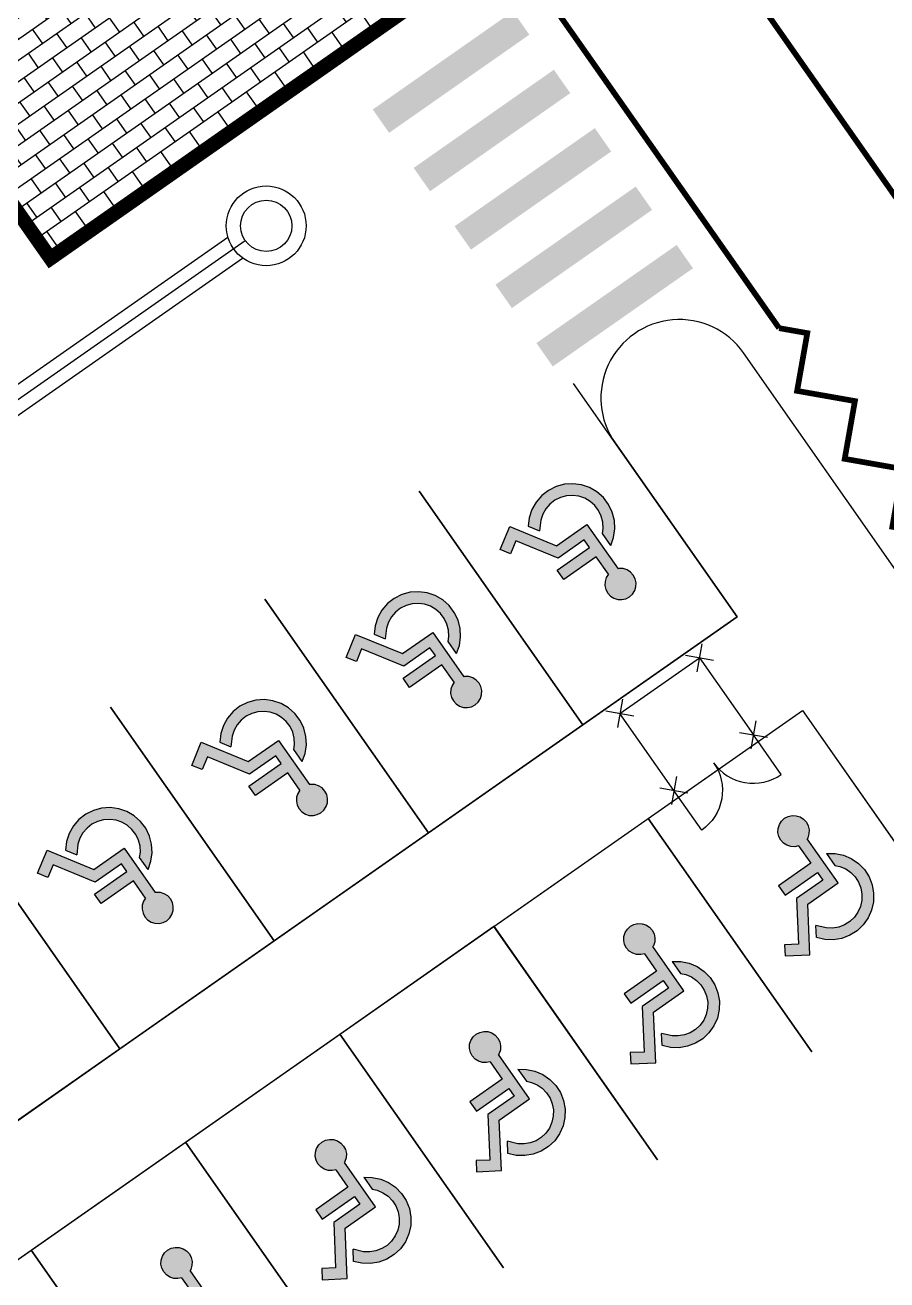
# Model space of a CAD drawing. Header units: millimetres. Extents: x 152904052 to 153933663, y 538271515 to 539240469.
# Drawn here: x 153250752 to 153265854, y 538763701 to 538785702 of the extents above; entities that cross this region are included whole.
import ezdxf

# ---------------------------------------------------------------- set-up
doc = ezdxf.new("R2010")
doc.units = ezdxf.units.MM
doc.layers.add('FENC', color=7, linetype='Continuous')
doc.layers.add('SCHM', color=9, linetype='Continuous')

# ---------------------------------------------------------------- blocks, each defined once
blk = doc.blocks.new('MF-2(H2000)')
for points in [[(48447494, 24728615), (48447141, 24728262)], [(48447141, 24728615), (48447494, 24728262)], [(48449194, 24728615), (48448841, 24728262)], [(48448841, 24728615), (48449194, 24728262)], [(48447494, 24726965), (48447141, 24726612)], [(48447141, 24726965), (48447494, 24726612)], [(48449194, 24726965), (48448841, 24726612)], [(48448841, 24726965), (48449194, 24726612)]]:
    blk.add_lwpolyline(points)
at = {"ltscale": 3}
blk.add_lwpolyline([(48447317, 24726788), (48447317, 24726788), (48447317, 24728438), (48449017, 24728438), (48449017, 24726788), (48449017, 24726788)], dxfattribs=at)
at = {"ltscale": 5}
for points in [[(48448167, 24726788, -0.414214), (48447317, 24725938), (48447317, 24726788)], [(48448167, 24726788, 0.414214), (48449017, 24725938), (48449017, 24726788)]]:
    blk.add_lwpolyline(points, format="xyb", dxfattribs=at)

msp = doc.modelspace()

# ---------------------------------------------------------------- hatches: boundary and pattern name
at = {"layer": 'SCHM'}
h = msp.add_hatch(dxfattribs=at)
h.set_pattern_fill('AR-B816', color=256, scale=1.5, angle=35, style=0)
h.set_pattern_definition([(35, (153047340.56, 538682551.4), (-174.8261, 249.67754), []), (125, (153047340.56, 538682551.4), (-424.50364, 74.85145), [304.8, -304.8])])
h.paths.add_polyline_path([(153248284.9, 538786255.7), (153247955.1, 538786726.8), (153247725.4, 538786565.9), (153251195.5, 538781610), (153261025.3, 538788492.9), (153257555.2, 538793448.8), (153257064.1, 538793104.9), (153257307.9, 538792756.8), (153255752.7, 538791667.9), (153253335, 538789974.9), (153253421, 538789852.1)])
h.paths.add_polyline_path([(153243036.7, 538793751), (153243159.6, 538793837), (153242944.5, 538794144.2), (153242591.9, 538793897.3), (153247725.4, 538786565.9), (153247955.1, 538786726.8)])
h.paths.add_polyline_path([(153238269.9, 538800820.3), (153237917.3, 538800573.3), (153242591.9, 538793897.3), (153242944.5, 538794144.2)])
h.paths.add_polyline_path([(153247259.5, 538808152.6), (153246236, 538807435.9), (153246508.4, 538807046.8), (153247040.9, 538807419.6), (153247256, 538807112.4), (153247747, 538807456.3)])
h.paths.add_polyline_path([(153244270, 538806059.3), (153238126.4, 538801757.5), (153238398.8, 538801368.4), (153244542.4, 538805670.2)])
h.paths.add_polyline_path([(153252421.7, 538800780.2), (153251930.6, 538800436.3), (153252145.7, 538800129.2), (153253089.2, 538798781.7), (153253777.5, 538797798.7), (153254408.4, 538796897.6), (153255039.4, 538795996.5), (153255670.3, 538795095.5), (153256358.6, 538794112.5), (153257064.1, 538793104.9), (153257555.2, 538793448.8)])
h.paths.add_polyline_path([(153247747, 538807456.3), (153247256, 538807112.4), (153251930.6, 538800436.3), (153252421.7, 538800780.2)])
for points in [[(153260881.3, 538776876.7), (153260868.3, 538776787.2), (153261015.1, 538776577.6), (153261065.4, 538776718.9), (153261086.9, 538776867.4), (153261078.8, 538777017.3), (153261041.3, 538777162.6), (153260976, 538777297.7), (153260885.4, 538777417.3), (153260773.1, 538777516.8), (153260643.4, 538777592.2), (153260501.4, 538777640.6), (153260352.6, 538777660.2), (153260202.9, 538777650.1), (153260058.1, 538777610.8), (153259923.9, 538777543.8), (153259805.4, 538777451.6), (153259707.4, 538777338), (153259633.7, 538777207.3), (153259587.1, 538777064.7), (153259569.4, 538776915.7), (153259766.1, 538776834.5), (153259788.1, 538777020.4), (153259822.1, 538777124.4), (153259875.8, 538777219.6), (153259947.2, 538777302.5), (153260033.6, 538777369.6), (153260131.4, 538777418.5), (153260236.9, 538777447.1), (153260346.1, 538777454.5), (153260454.5, 538777440.2), (153260558, 538777404.9), (153260652.6, 538777349.9), (153260734.4, 538777277.4), (153260800.5, 538777190.2), (153260848.1, 538777091.8), (153260875.3, 538776985.9)], [(153260927.6, 538775807.9), (153260960.7, 538775744.4), (153261009, 538775691.6), (153261069.4, 538775653.2), (153261137.6, 538775631.6), (153261209.1, 538775628.5), (153261279, 538775644), (153261342.5, 538775677.1), (153261395.3, 538775725.4), (153261433.7, 538775785.8), (153261455.2, 538775854), (153261458.3, 538775925.5), (153261442.9, 538775995.4), (153261409.8, 538776058.9), (153261361.5, 538776111.6), (153261301.1, 538776150.1), (153261232.8, 538776171.6), (153261161.3, 538776174.7), (153261141.8, 538776170.4), (153260598.2, 538776946.8), (153260066.2, 538776574.4), (153259246.4, 538776912.7), (153259079.5, 538776508.3), (153259259.5, 538776433.9), (153259352.1, 538776658.3), (153260090.6, 538776353.6), (153260550.3, 538776675.5), (153260644, 538776541.7), (153260077.7, 538776145.2), (153260193, 538775980.5), (153260759.3, 538776377), (153260972.2, 538776073), (153260936.8, 538776017.5), (153260915.3, 538775949.2), (153260912.1, 538775877.7)], [(153258178.1, 538774983.9), (153258165.1, 538774894.4), (153258311.9, 538774684.8), (153258362.2, 538774826.1), (153258383.7, 538774974.6), (153258375.6, 538775124.5), (153258338.1, 538775269.8), (153258272.8, 538775404.9), (153258182.2, 538775524.5), (153258069.9, 538775624), (153257940.2, 538775699.4), (153257798.2, 538775747.8), (153257649.4, 538775767.4), (153257499.7, 538775757.3), (153257354.9, 538775718), (153257220.7, 538775651), (153257102.2, 538775558.8), (153257004.2, 538775445.2), (153256930.5, 538775314.5), (153256883.9, 538775171.9), (153256866.2, 538775022.9), (153257062.9, 538774941.7), (153257084.9, 538775127.6), (153257118.9, 538775231.6), (153257172.6, 538775326.8), (153257244, 538775409.7), (153257330.4, 538775476.8), (153257428.2, 538775525.7), (153257533.7, 538775554.3), (153257642.9, 538775561.7), (153257751.3, 538775547.4), (153257854.8, 538775512.1), (153257949.4, 538775457.1), (153258031.2, 538775384.6), (153258097.3, 538775297.4), (153258144.9, 538775199), (153258172.1, 538775093.1)], [(153258224.4, 538773915.1), (153258257.5, 538773851.6), (153258305.8, 538773798.8), (153258366.2, 538773760.4), (153258434.4, 538773738.8), (153258505.9, 538773735.7), (153258575.8, 538773751.2), (153258639.3, 538773784.3), (153258692, 538773832.6), (153258730.5, 538773893), (153258752, 538773961.2), (153258755.1, 538774032.7), (153258739.7, 538774102.6), (153258706.6, 538774166.1), (153258658.3, 538774218.8), (153258597.9, 538774257.3), (153258529.6, 538774278.8), (153258458.1, 538774281.9), (153258438.6, 538774277.6), (153257895, 538775054), (153257363, 538774681.6), (153256543.2, 538775019.9), (153256376.3, 538774615.5), (153256556.3, 538774541.1), (153256648.9, 538774765.5), (153257387.4, 538774460.8), (153257847.1, 538774782.7), (153257940.8, 538774648.9), (153257374.5, 538774252.4), (153257489.8, 538774087.7), (153258056.1, 538774484.2), (153258269, 538774180.2), (153258233.6, 538774124.7), (153258212.1, 538774056.4), (153258208.9, 538773984.9)], [(153255474.9, 538773091), (153255462, 538773001.6), (153255608.7, 538772791.9), (153255659, 538772933.3), (153255680.5, 538773081.8), (153255672.4, 538773231.6), (153255634.9, 538773376.9), (153255569.6, 538773512), (153255479.1, 538773631.7), (153255366.7, 538773731.1), (153255237, 538773806.5), (153255095, 538773855), (153254946.2, 538773874.6), (153254796.5, 538773864.5), (153254651.7, 538773825.2), (153254517.5, 538773758.1), (153254399, 538773666), (153254301, 538773552.4), (153254227.3, 538773421.7), (153254180.7, 538773279.1), (153254163.1, 538773130.1), (153254359.7, 538773048.9), (153254381.7, 538773234.8), (153254415.7, 538773338.8), (153254469.4, 538773434), (153254540.9, 538773516.8), (153254627.2, 538773584), (153254725, 538773632.8), (153254830.6, 538773661.5), (153254939.7, 538773668.8), (153255048.1, 538773654.6), (153255151.6, 538773619.3), (153255246.2, 538773564.3), (153255328.1, 538773491.8), (153255394.1, 538773404.6), (153255441.7, 538773306.1), (153255469, 538773200.2)], [(153255521.2, 538772022.2), (153255554.3, 538771958.7), (153255602.6, 538771906), (153255663, 538771867.5), (153255731.3, 538771846), (153255802.8, 538771842.9), (153255872.6, 538771858.4), (153255936.1, 538771891.4), (153255988.9, 538771939.8), (153256027.3, 538772000.1), (153256048.8, 538772068.4), (153256052, 538772139.9), (153256036.5, 538772209.7), (153256003.4, 538772273.2), (153255955.1, 538772326), (153255894.7, 538772364.4), (153255826.5, 538772386), (153255755, 538772389.1), (153255735.4, 538772384.8), (153255191.8, 538773161.2), (153254659.9, 538772788.7), (153253840, 538773127.1), (153253673.1, 538772722.6), (153253853.2, 538772648.3), (153253945.8, 538772872.7), (153254684.2, 538772567.9), (153255143.9, 538772889.9), (153255237.6, 538772756.1), (153254671.3, 538772359.6), (153254786.7, 538772194.9), (153255352.9, 538772591.4), (153255565.8, 538772287.4), (153255530.4, 538772231.8), (153255508.9, 538772163.6), (153255505.8, 538772092.1)], [(153252771.7, 538771198.2), (153252758.7, 538771108.8), (153252905.5, 538770899.2), (153252955.8, 538771040.5), (153252977.3, 538771189), (153252969.2, 538771338.9), (153252931.7, 538771484.2), (153252866.4, 538771619.3), (153252775.8, 538771738.9), (153252663.5, 538771838.4), (153252533.8, 538771913.8), (153252391.8, 538771962.2), (153252243, 538771981.8), (153252093.3, 538771971.7), (153251948.5, 538771932.4), (153251814.3, 538771865.4), (153251695.8, 538771773.2), (153251597.8, 538771659.6), (153251524.1, 538771528.9), (153251477.5, 538771386.3), (153251459.8, 538771237.3), (153251656.5, 538771156.1), (153251678.5, 538771342), (153251712.4, 538771446), (153251766.2, 538771541.2), (153251837.6, 538771624), (153251924, 538771691.2), (153252021.8, 538771740.1), (153252127.3, 538771768.7), (153252236.5, 538771776.1), (153252344.9, 538771761.8), (153252448.4, 538771726.5), (153252543, 538771671.5), (153252624.8, 538771599), (153252690.9, 538771511.8), (153252738.5, 538771413.4), (153252765.7, 538771307.5)], [(153264042.2, 538771359.8), (153263993.9, 538771412.6), (153263960.8, 538771476), (153263945.3, 538771545.9), (153263948.4, 538771617.4), (153263970, 538771685.7), (153264008.4, 538771746), (153264061.2, 538771794.4), (153264124.7, 538771827.4), (153264194.5, 538771842.9), (153264266, 538771839.8), (153264334.3, 538771818.3), (153264394.6, 538771779.8), (153264443, 538771727), (153264476, 538771663.6), (153264491.5, 538771593.7), (153264488.4, 538771522.2), (153264466.9, 538771453.9), (153264456.1, 538771437.1), (153264999.8, 538770660.6), (153264467.9, 538770288.2), (153264505.4, 538769402), (153264068.3, 538769383.5), (153264060, 538769578.2), (153264302.5, 538769588.4), (153264268.7, 538770386.6), (153264728.5, 538770708.5), (153264634.8, 538770842.2), (153264068.5, 538770445.7), (153263953.2, 538770610.4), (153264519.5, 538771006.9), (153264306.6, 538771310.9), (153264242.3, 538771296.7), (153264170.8, 538771299.8), (153264102.6, 538771321.3)], [(153252818, 538770129.5), (153252851.1, 538770066), (153252899.4, 538770013.2), (153252959.8, 538769974.8), (153253028, 538769953.2), (153253099.5, 538769950.1), (153253169.4, 538769965.6), (153253232.9, 538769998.6), (153253285.6, 538770047), (153253324.1, 538770107.4), (153253345.6, 538770175.6), (153253348.7, 538770247.1), (153253333.2, 538770317), (153253300.2, 538770380.5), (153253251.9, 538770433.2), (153253191.5, 538770471.7), (153253123.2, 538770493.2), (153253051.7, 538770496.3), (153253032.2, 538770492), (153252488.6, 538771268.4), (153251956.6, 538770896), (153251136.8, 538771234.3), (153250969.8, 538770829.9), (153251149.9, 538770755.5), (153251242.5, 538770979.9), (153251981, 538770675.2), (153252440.7, 538770997.1), (153252534.4, 538770863.3), (153251968.1, 538770466.8), (153252083.4, 538770302.1), (153252649.7, 538770698.6), (153252862.6, 538770394.6), (153252827.2, 538770339.1), (153252805.7, 538770270.8), (153252802.5, 538770199.3)], [(153265030.7, 538770950.7), (153264942.2, 538770969.1), (153264795.4, 538771178.7), (153264945.5, 538771177.6), (153265092.4, 538771147), (153265230.4, 538771088.2), (153265354.1, 538771003.3), (153265458.7, 538770895.7), (153265540.1, 538770769.7), (153265595.2, 538770630.1), (153265621.7, 538770482.4), (153265618.7, 538770332.4), (153265586.2, 538770185.9), (153265525.5, 538770048.7), (153265439, 538769926.1), (153265330.1, 538769822.8), (153265203, 538769743.1), (153265062.7, 538769689.8), (153264914.7, 538769665.2), (153264764.8, 538769670.2), (153264618.7, 538769704.6), (153264609.7, 538769917.1), (153264791.9, 538769874.2), (153264901.2, 538769870.6), (153265009.1, 538769888.5), (153265111.4, 538769927.3), (153265204, 538769985.5), (153265283.4, 538770060.7), (153265346.4, 538770150.1), (153265390.6, 538770250.1), (153265414.3, 538770356.9), (153265416.5, 538770466.2), (153265397.2, 538770573.9), (153265357.1, 538770675.6), (153265297.7, 538770767.5), (153265221.5, 538770845.9), (153265131.3, 538770907.8)], [(153261339, 538769467), (153261290.7, 538769519.7), (153261257.6, 538769583.2), (153261242.1, 538769653.1), (153261245.2, 538769724.6), (153261266.8, 538769792.9), (153261305.2, 538769853.2), (153261358, 538769901.6), (153261421.5, 538769934.6), (153261491.3, 538769950.1), (153261562.8, 538769947), (153261631.1, 538769925.5), (153261691.4, 538769887), (153261739.8, 538769834.2), (153261772.8, 538769770.8), (153261788.3, 538769700.9), (153261785.2, 538769629.4), (153261763.7, 538769561.1), (153261752.9, 538769544.3), (153262296.6, 538768767.8), (153261764.7, 538768395.4), (153261802.2, 538767509.2), (153261365.1, 538767490.7), (153261356.8, 538767685.4), (153261599.3, 538767695.6), (153261565.5, 538768493.8), (153262025.3, 538768815.7), (153261931.6, 538768949.4), (153261365.3, 538768552.9), (153261250, 538768717.6), (153261816.3, 538769114.1), (153261603.4, 538769418.1), (153261539.1, 538769403.9), (153261467.6, 538769407), (153261399.4, 538769428.5)], [(153262327.5, 538769057.9), (153262239, 538769076.3), (153262092.2, 538769285.9), (153262242.3, 538769284.8), (153262389.2, 538769254.2), (153262527.2, 538769195.4), (153262650.9, 538769110.5), (153262755.5, 538769002.9), (153262836.9, 538768876.9), (153262892, 538768737.3), (153262918.5, 538768589.6), (153262915.5, 538768439.6), (153262883, 538768293.1), (153262822.3, 538768155.9), (153262735.8, 538768033.3), (153262626.9, 538767930), (153262499.8, 538767850.3), (153262359.5, 538767797), (153262211.5, 538767772.4), (153262061.6, 538767777.4), (153261915.5, 538767811.8), (153261906.5, 538768024.3), (153262088.7, 538767981.4), (153262198, 538767977.8), (153262305.9, 538767995.7), (153262408.1, 538768034.5), (153262500.8, 538768092.7), (153262580.2, 538768167.9), (153262643.2, 538768257.3), (153262687.4, 538768357.3), (153262711.1, 538768464.1), (153262713.3, 538768573.4), (153262694, 538768681.1), (153262653.9, 538768782.8), (153262594.5, 538768874.7), (153262518.3, 538768953.1), (153262428.1, 538769015)], [(153258635.8, 538767574.2), (153258587.4, 538767627), (153258554.4, 538767690.5), (153258538.9, 538767760.3), (153258542, 538767831.8), (153258563.5, 538767900.1), (153258602, 538767960.4), (153258654.8, 538768008.8), (153258718.2, 538768041.8), (153258788.1, 538768057.3), (153258859.6, 538768054.2), (153258927.9, 538768032.7), (153258988.2, 538767994.2), (153259036.6, 538767941.5), (153259069.6, 538767878), (153259085.1, 538767808.1), (153259082, 538767736.6), (153259060.5, 538767668.4), (153259049.7, 538767651.5), (153259593.4, 538766875.1), (153259061.5, 538766502.6), (153259099, 538765616.5), (153258661.8, 538765597.9), (153258653.6, 538765792.6), (153258896.1, 538765802.9), (153258862.3, 538766601), (153259322, 538766922.9), (153259228.4, 538767056.7), (153258662.1, 538766660.2), (153258546.8, 538766824.9), (153259113.1, 538767221.4), (153258900.2, 538767525.4), (153258835.9, 538767511.1), (153258764.4, 538767514.2), (153258696.1, 538767535.8)], [(153259624.3, 538767165.1), (153259535.8, 538767183.5), (153259389, 538767393.2), (153259539, 538767392.1), (153259685.9, 538767361.5), (153259823.9, 538767302.6), (153259947.7, 538767217.7), (153260052.3, 538767110.1), (153260133.7, 538766984.1), (153260188.8, 538766844.5), (153260215.3, 538766696.8), (153260212.2, 538766546.8), (153260179.7, 538766400.3), (153260119.1, 538766263.1), (153260032.6, 538766140.5), (153259923.7, 538766037.3), (153259796.6, 538765957.5), (153259656.3, 538765904.3), (153259508.3, 538765879.7), (153259358.3, 538765884.6), (153259212.3, 538765919), (153259203.3, 538766131.6), (153259385.5, 538766088.7), (153259494.8, 538766085), (153259602.7, 538766103), (153259704.9, 538766141.8), (153259797.6, 538766199.9), (153259876.9, 538766275.1), (153259940, 538766364.5), (153259984.2, 538766464.5), (153260007.9, 538766571.3), (153260010.1, 538766680.7), (153259990.8, 538766788.3), (153259950.6, 538766890.1), (153259891.3, 538766981.9), (153259815, 538767060.3), (153259724.9, 538767122.2)], [(153255932.6, 538765681.4), (153255884.2, 538765734.2), (153255851.2, 538765797.7), (153255835.7, 538765867.6), (153255838.8, 538765939.1), (153255860.3, 538766007.3), (153255898.8, 538766067.7), (153255951.5, 538766116), (153256015, 538766149.1), (153256084.9, 538766164.6), (153256156.4, 538766161.4), (153256224.6, 538766139.9), (153256285, 538766101.5), (153256333.3, 538766048.7), (153256366.4, 538765985.2), (153256381.9, 538765915.3), (153256378.8, 538765843.8), (153256357.2, 538765775.6), (153256346.5, 538765758.7), (153256890.1, 538764982.3), (153256358.2, 538764609.8), (153256395.8, 538763723.7), (153255958.6, 538763705.2), (153255950.4, 538763899.8), (153256192.9, 538763910.1), (153256159.1, 538764708.2), (153256618.8, 538765030.1), (153256525.2, 538765163.9), (153255958.9, 538764767.4), (153255843.6, 538764932.1), (153256409.8, 538765328.6), (153256197, 538765632.6), (153256132.7, 538765618.3), (153256061.2, 538765621.5), (153255992.9, 538765643)], [(153256921, 538765272.3), (153256832.6, 538765290.8), (153256685.8, 538765500.4), (153256835.8, 538765499.3), (153256982.7, 538765468.7), (153257120.7, 538765409.8), (153257244.5, 538765324.9), (153257349.1, 538765217.4), (153257430.5, 538765091.3), (153257485.5, 538764951.8), (153257512.1, 538764804.1), (153257509, 538764654.1), (153257476.5, 538764507.6), (153257415.8, 538764370.3), (153257329.4, 538764247.7), (153257220.5, 538764144.5), (153257093.4, 538764064.7), (153256953.1, 538764011.5), (153256805.1, 538763986.9), (153256655.1, 538763991.9), (153256509.1, 538764026.3), (153256500, 538764238.8), (153256682.3, 538764195.9), (153256791.6, 538764192.3), (153256899.4, 538764210.2), (153257001.7, 538764249), (153257094.3, 538764307.1), (153257173.7, 538764382.4), (153257236.7, 538764471.8), (153257281, 538764571.8), (153257304.6, 538764678.6), (153257306.9, 538764787.9), (153257287.5, 538764895.5), (153257247.4, 538764997.3), (153257188.1, 538765089.1), (153257111.8, 538765167.5), (153257021.6, 538765229.4)], [(153253229.3, 538763788.7), (153253181, 538763841.4), (153253147.9, 538763904.9), (153253132.4, 538763974.8), (153253135.6, 538764046.3), (153253157.1, 538764114.5), (153253195.5, 538764174.9), (153253248.3, 538764223.2), (153253311.8, 538764256.3), (153253381.7, 538764271.8), (153253453.1, 538764268.7), (153253521.4, 538764247.1), (153253581.8, 538764208.7), (153253630.1, 538764155.9), (153253663.2, 538764092.4), (153253678.6, 538764022.6), (153253675.5, 538763951.1), (153253654, 538763882.8), (153253643.3, 538763866), (153254186.9, 538763089.5), (153253655, 538762717.1), (153253692.5, 538761830.9), (153253255.4, 538761812.4), (153253247.1, 538762007), (153253489.7, 538762017.3), (153253455.8, 538762815.4), (153253915.6, 538763137.4), (153253821.9, 538763271.1), (153253255.7, 538762874.6), (153253140.4, 538763039.3), (153253706.6, 538763435.8), (153253493.7, 538763739.8), (153253429.4, 538763725.6), (153253357.9, 538763728.7), (153253289.7, 538763750.2)]]:
    msp.add_hatch(color=256, dxfattribs=at).paths.add_polyline_path(points)

# ---------------------------------------------------------------- linework, layer by layer
for p, q in [((153260058.1, 538777610.8), (153259923.9, 538777543.8)), ((153260202.9, 538777650.1), (153260058.1, 538777610.8)), ((153260352.6, 538777660.2), (153260202.9, 538777650.1)), ((153260501.4, 538777640.6), (153260352.6, 538777660.2)), ((153260643.4, 538777592.2), (153260501.4, 538777640.6)), ((153259805.4, 538777451.6), (153259707.4, 538777338)), ((153259923.9, 538777543.8), (153259805.4, 538777451.6)), ((153260131.4, 538777418.5), (153260033.6, 538777369.6)), ((153260236.9, 538777447.1), (153260131.4, 538777418.5)), ((153260346.1, 538777454.5), (153260236.9, 538777447.1)), ((153260454.5, 538777440.2), (153260346.1, 538777454.5)), ((153260558, 538777404.9), (153260454.5, 538777440.2)), ((153260652.6, 538777349.9), (153260558, 538777404.9)), ((153260773.1, 538777516.8), (153260643.4, 538777592.2)), ((153260885.4, 538777417.3), (153260773.1, 538777516.8)), ((153260976, 538777297.7), (153260885.4, 538777417.3)), ((153259633.7, 538777207.3), (153259587.1, 538777064.7)), ((153259707.4, 538777338), (153259633.7, 538777207.3)), ((153259875.8, 538777219.6), (153259822.1, 538777124.4)), ((153259947.2, 538777302.5), (153259875.8, 538777219.6)), ((153260033.6, 538777369.6), (153259947.2, 538777302.5)), ((153260734.4, 538777277.4), (153260652.6, 538777349.9)), ((153260800.5, 538777190.2), (153260734.4, 538777277.4)), ((153260848.1, 538777091.8), (153260800.5, 538777190.2)), ((153261041.3, 538777162.6), (153260976, 538777297.7)), ((153261078.8, 538777017.3), (153261041.3, 538777162.6)), ((153259587.1, 538777064.7), (153259569.4, 538776915.7)), ((153259788.1, 538777020.4), (153259766.1, 538776834.5)), ((153259822.1, 538777124.4), (153259788.1, 538777020.4)), ((153260066.2, 538776574.4), (153260598.2, 538776946.8)), ((153260598.2, 538776946.8), (153261141.8, 538776170.4)), ((153260875.3, 538776985.9), (153260848.1, 538777091.8)), ((153260881.3, 538776876.7), (153260875.3, 538776985.9)), ((153261086.9, 538776867.4), (153261078.8, 538777017.3)), ((153259079.5, 538776508.3), (153259246.4, 538776912.7)), ((153259246.4, 538776912.7), (153260066.2, 538776574.4)), ((153259569.4, 538776915.7), (153259766.1, 538776834.5)), ((153260868.3, 538776787.2), (153260881.3, 538776876.7)), ((153261015.1, 538776577.6), (153260868.3, 538776787.2)), ((153261065.4, 538776718.9), (153261086.9, 538776867.4)), ((153259259.5, 538776433.9), (153259079.5, 538776508.3)), ((153259352.1, 538776658.3), (153259259.5, 538776433.9)), ((153260090.6, 538776353.6), (153259352.1, 538776658.3)), ((153260077.7, 538776145.2), (153260644, 538776541.7)), ((153260550.3, 538776675.5), (153260090.6, 538776353.6)), ((153260644, 538776541.7), (153260550.3, 538776675.5)), ((153261015.1, 538776577.6), (153261065.4, 538776718.9)), ((153260759.3, 538776377), (153260193, 538775980.5)), ((153260972.2, 538776073), (153260759.3, 538776377)), ((153260193, 538775980.5), (153260077.7, 538776145.2)), ((153260972.2, 538776073), (153260936.8, 538776017.5)), ((153261161.3, 538776174.7), (153261141.8, 538776170.4)), ((153261232.8, 538776171.6), (153261161.3, 538776174.7)), ((153261301.1, 538776150.1), (153261232.8, 538776171.6)), ((153261361.5, 538776111.6), (153261301.1, 538776150.1)), ((153261409.8, 538776058.9), (153261361.5, 538776111.6)), ((153260915.3, 538775949.2), (153260912.1, 538775877.7)), ((153260912.1, 538775877.7), (153260927.6, 538775807.9)), ((153260936.8, 538776017.5), (153260915.3, 538775949.2)), ((153261442.9, 538775995.4), (153261409.8, 538776058.9)), ((153261433.7, 538775785.8), (153261455.2, 538775854)), ((153261458.3, 538775925.5), (153261442.9, 538775995.4)), ((153261455.2, 538775854), (153261458.3, 538775925.5)), ((153257220.7, 538775651), (153257102.2, 538775558.8)), ((153257354.9, 538775718), (153257220.7, 538775651)), ((153257499.7, 538775757.3), (153257354.9, 538775718)), ((153257649.4, 538775767.4), (153257499.7, 538775757.3)), ((153257798.2, 538775747.8), (153257649.4, 538775767.4)), ((153257940.2, 538775699.4), (153257798.2, 538775747.8)), ((153258069.9, 538775624), (153257940.2, 538775699.4)), ((153258182.2, 538775524.5), (153258069.9, 538775624)), ((153260927.6, 538775807.9), (153260960.7, 538775744.4)), ((153260960.7, 538775744.4), (153261009, 538775691.6)), ((153261009, 538775691.6), (153261069.4, 538775653.2)), ((153261069.4, 538775653.2), (153261137.6, 538775631.6)), ((153261137.6, 538775631.6), (153261209.1, 538775628.5)), ((153261209.1, 538775628.5), (153261279, 538775644)), ((153261279, 538775644), (153261342.5, 538775677.1)), ((153261342.5, 538775677.1), (153261395.3, 538775725.4)), ((153261395.3, 538775725.4), (153261433.7, 538775785.8)), ((153257004.2, 538775445.2), (153256930.5, 538775314.5)), ((153257102.2, 538775558.8), (153257004.2, 538775445.2)), ((153257244, 538775409.7), (153257172.6, 538775326.8)), ((153257330.4, 538775476.8), (153257244, 538775409.7)), ((153257428.2, 538775525.7), (153257330.4, 538775476.8)), ((153257533.7, 538775554.3), (153257428.2, 538775525.7)), ((153257642.9, 538775561.7), (153257533.7, 538775554.3)), ((153257751.3, 538775547.4), (153257642.9, 538775561.7)), ((153257854.8, 538775512.1), (153257751.3, 538775547.4)), ((153257949.4, 538775457.1), (153257854.8, 538775512.1)), ((153258031.2, 538775384.6), (153257949.4, 538775457.1)), ((153258272.8, 538775404.9), (153258182.2, 538775524.5)), ((153258338.1, 538775269.8), (153258272.8, 538775404.9)), ((153256930.5, 538775314.5), (153256883.9, 538775171.9)), ((153257118.9, 538775231.6), (153257084.9, 538775127.6)), ((153257172.6, 538775326.8), (153257118.9, 538775231.6)), ((153258097.3, 538775297.4), (153258031.2, 538775384.6)), ((153258144.9, 538775199), (153258097.3, 538775297.4)), ((153258172.1, 538775093.1), (153258144.9, 538775199)), ((153258375.6, 538775124.5), (153258338.1, 538775269.8)), ((153256376.3, 538774615.5), (153256543.2, 538775019.9)), ((153256543.2, 538775019.9), (153257363, 538774681.6)), ((153256883.9, 538775171.9), (153256866.2, 538775022.9)), ((153256866.2, 538775022.9), (153257062.9, 538774941.7)), ((153257084.9, 538775127.6), (153257062.9, 538774941.7)), ((153257363, 538774681.6), (153257895, 538775054)), ((153257895, 538775054), (153258438.6, 538774277.6)), ((153258165.1, 538774894.4), (153258178.1, 538774983.9)), ((153258178.1, 538774983.9), (153258172.1, 538775093.1)), ((153258362.2, 538774826.1), (153258383.7, 538774974.6)), ((153258383.7, 538774974.6), (153258375.6, 538775124.5)), ((153256648.9, 538774765.5), (153256556.3, 538774541.1)), ((153257387.4, 538774460.8), (153256648.9, 538774765.5)), ((153257847.1, 538774782.7), (153257387.4, 538774460.8)), ((153257940.8, 538774648.9), (153257847.1, 538774782.7)), ((153258311.9, 538774684.8), (153258165.1, 538774894.4)), ((153258311.9, 538774684.8), (153258362.2, 538774826.1)), ((153256556.3, 538774541.1), (153256376.3, 538774615.5)), ((153257374.5, 538774252.4), (153257940.8, 538774648.9)), ((153258056.1, 538774484.2), (153257489.8, 538774087.7)), ((153258269, 538774180.2), (153258056.1, 538774484.2)), ((153257489.8, 538774087.7), (153257374.5, 538774252.4)), ((153258233.6, 538774124.7), (153258212.1, 538774056.4)), ((153258269, 538774180.2), (153258233.6, 538774124.7)), ((153258458.1, 538774281.9), (153258438.6, 538774277.6)), ((153258529.6, 538774278.8), (153258458.1, 538774281.9)), ((153258597.9, 538774257.3), (153258529.6, 538774278.8)), ((153258658.3, 538774218.8), (153258597.9, 538774257.3)), ((153258706.6, 538774166.1), (153258658.3, 538774218.8)), ((153258739.7, 538774102.6), (153258706.6, 538774166.1)), ((153258755.1, 538774032.7), (153258739.7, 538774102.6)), ((153254796.5, 538773864.5), (153254651.7, 538773825.2)), ((153254946.2, 538773874.6), (153254796.5, 538773864.5)), ((153255095, 538773855), (153254946.2, 538773874.6)), ((153258212.1, 538774056.4), (153258208.9, 538773984.9)), ((153258208.9, 538773984.9), (153258224.4, 538773915.1)), ((153258224.4, 538773915.1), (153258257.5, 538773851.6)), ((153258692, 538773832.6), (153258730.5, 538773893)), ((153258730.5, 538773893), (153258752, 538773961.2)), ((153258752, 538773961.2), (153258755.1, 538774032.7)), ((153254399, 538773666), (153254301, 538773552.4)), ((153254517.5, 538773758.1), (153254399, 538773666)), ((153254651.7, 538773825.2), (153254517.5, 538773758.1)), ((153254830.6, 538773661.5), (153254725, 538773632.8)), ((153254939.7, 538773668.8), (153254830.6, 538773661.5)), ((153255048.1, 538773654.6), (153254939.7, 538773668.8)), ((153255151.6, 538773619.3), (153255048.1, 538773654.6)), ((153255237, 538773806.5), (153255095, 538773855)), ((153255366.7, 538773731.1), (153255237, 538773806.5)), ((153255479.1, 538773631.7), (153255366.7, 538773731.1)), ((153258257.5, 538773851.6), (153258305.8, 538773798.8)), ((153258305.8, 538773798.8), (153258366.2, 538773760.4)), ((153258366.2, 538773760.4), (153258434.4, 538773738.8)), ((153258434.4, 538773738.8), (153258505.9, 538773735.7)), ((153258505.9, 538773735.7), (153258575.8, 538773751.2)), ((153258575.8, 538773751.2), (153258639.3, 538773784.3)), ((153258639.3, 538773784.3), (153258692, 538773832.6)), ((153254227.3, 538773421.7), (153254180.7, 538773279.1)), ((153254301, 538773552.4), (153254227.3, 538773421.7)), ((153254469.4, 538773434), (153254415.7, 538773338.8)), ((153254540.9, 538773516.8), (153254469.4, 538773434)), ((153254627.2, 538773584), (153254540.9, 538773516.8)), ((153254725, 538773632.8), (153254627.2, 538773584)), ((153255246.2, 538773564.3), (153255151.6, 538773619.3)), ((153255328.1, 538773491.8), (153255246.2, 538773564.3)), ((153255394.1, 538773404.6), (153255328.1, 538773491.8)), ((153255569.6, 538773512), (153255479.1, 538773631.7)), ((153255634.9, 538773376.9), (153255569.6, 538773512)), ((153254180.7, 538773279.1), (153254163.1, 538773130.1)), ((153254381.7, 538773234.8), (153254359.7, 538773048.9)), ((153254415.7, 538773338.8), (153254381.7, 538773234.8)), ((153255441.7, 538773306.1), (153255394.1, 538773404.6)), ((153255469, 538773200.2), (153255441.7, 538773306.1)), ((153255672.4, 538773231.6), (153255634.9, 538773376.9)), ((153255680.5, 538773081.8), (153255672.4, 538773231.6)), ((153253673.1, 538772722.6), (153253840, 538773127.1)), ((153253840, 538773127.1), (153254659.9, 538772788.7)), ((153254163.1, 538773130.1), (153254359.7, 538773048.9)), ((153254659.9, 538772788.7), (153255191.8, 538773161.2)), ((153255191.8, 538773161.2), (153255735.4, 538772384.8)), ((153255462, 538773001.6), (153255474.9, 538773091)), ((153255608.7, 538772791.9), (153255462, 538773001.6)), ((153255474.9, 538773091), (153255469, 538773200.2)), ((153255659, 538772933.3), (153255680.5, 538773081.8)), ((153253945.8, 538772872.7), (153253853.2, 538772648.3)), ((153254684.2, 538772567.9), (153253945.8, 538772872.7)), ((153255143.9, 538772889.9), (153254684.2, 538772567.9)), ((153255237.6, 538772756.1), (153255143.9, 538772889.9)), ((153255608.7, 538772791.9), (153255659, 538772933.3)), ((153253853.2, 538772648.3), (153253673.1, 538772722.6)), ((153254671.3, 538772359.6), (153255237.6, 538772756.1)), ((153255352.9, 538772591.4), (153254786.7, 538772194.9)), ((153255565.8, 538772287.4), (153255352.9, 538772591.4)), ((153254786.7, 538772194.9), (153254671.3, 538772359.6)), ((153255755, 538772389.1), (153255735.4, 538772384.8)), ((153255826.5, 538772386), (153255755, 538772389.1)), ((153255894.7, 538772364.4), (153255826.5, 538772386)), ((153255955.1, 538772326), (153255894.7, 538772364.4)), ((153256003.4, 538772273.2), (153255955.1, 538772326)), ((153255508.9, 538772163.6), (153255505.8, 538772092.1)), ((153255530.4, 538772231.8), (153255508.9, 538772163.6)), ((153255565.8, 538772287.4), (153255530.4, 538772231.8)), ((153256036.5, 538772209.7), (153256003.4, 538772273.2)), ((153256052, 538772139.9), (153256036.5, 538772209.7)), ((153256048.8, 538772068.4), (153256052, 538772139.9)), ((153251948.5, 538771932.4), (153251814.3, 538771865.4)), ((153252093.3, 538771971.7), (153251948.5, 538771932.4)), ((153252243, 538771981.8), (153252093.3, 538771971.7)), ((153252391.8, 538771962.2), (153252243, 538771981.8)), ((153252533.8, 538771913.8), (153252391.8, 538771962.2)), ((153252663.5, 538771838.4), (153252533.8, 538771913.8)), ((153255505.8, 538772092.1), (153255521.2, 538772022.2)), ((153255521.2, 538772022.2), (153255554.3, 538771958.7)), ((153255554.3, 538771958.7), (153255602.6, 538771906)), ((153255602.6, 538771906), (153255663, 538771867.5)), ((153255872.6, 538771858.4), (153255936.1, 538771891.4)), ((153255936.1, 538771891.4), (153255988.9, 538771939.8)), ((153255988.9, 538771939.8), (153256027.3, 538772000.1)), ((153256027.3, 538772000.1), (153256048.8, 538772068.4)), ((153251695.8, 538771773.2), (153251597.8, 538771659.6)), ((153251814.3, 538771865.4), (153251695.8, 538771773.2)), ((153251924, 538771691.2), (153251837.6, 538771624)), ((153252021.8, 538771740.1), (153251924, 538771691.2)), ((153252127.3, 538771768.7), (153252021.8, 538771740.1)), ((153252236.5, 538771776.1), (153252127.3, 538771768.7)), ((153252344.9, 538771761.8), (153252236.5, 538771776.1)), ((153252448.4, 538771726.5), (153252344.9, 538771761.8)), ((153252543, 538771671.5), (153252448.4, 538771726.5)), ((153252624.8, 538771599), (153252543, 538771671.5)), ((153252775.8, 538771738.9), (153252663.5, 538771838.4)), ((153252866.4, 538771619.3), (153252775.8, 538771738.9)), ((153255663, 538771867.5), (153255731.3, 538771846)), ((153255731.3, 538771846), (153255802.8, 538771842.9)), ((153255802.8, 538771842.9), (153255872.6, 538771858.4)), ((153263948.4, 538771617.4), (153263970, 538771685.7)), ((153263970, 538771685.7), (153264008.4, 538771746)), ((153264008.4, 538771746), (153264061.2, 538771794.4)), ((153264061.2, 538771794.4), (153264124.7, 538771827.4)), ((153264124.7, 538771827.4), (153264194.5, 538771842.9)), ((153264194.5, 538771842.9), (153264266, 538771839.8)), ((153264266, 538771839.8), (153264334.3, 538771818.3)), ((153264334.3, 538771818.3), (153264394.6, 538771779.8)), ((153264394.6, 538771779.8), (153264443, 538771727)), ((153264443, 538771727), (153264476, 538771663.6)), ((153264476, 538771663.6), (153264491.5, 538771593.7)), ((153251524.1, 538771528.9), (153251477.5, 538771386.3)), ((153251597.8, 538771659.6), (153251524.1, 538771528.9)), ((153251712.4, 538771446), (153251678.5, 538771342)), ((153251766.2, 538771541.2), (153251712.4, 538771446)), ((153251837.6, 538771624), (153251766.2, 538771541.2)), ((153252690.9, 538771511.8), (153252624.8, 538771599)), ((153252738.5, 538771413.4), (153252690.9, 538771511.8)), ((153252931.7, 538771484.2), (153252866.4, 538771619.3)), ((153252969.2, 538771338.9), (153252931.7, 538771484.2)), ((153263945.3, 538771545.9), (153263948.4, 538771617.4)), ((153263960.8, 538771476), (153263945.3, 538771545.9)), ((153263993.9, 538771412.6), (153263960.8, 538771476)), ((153264466.9, 538771453.9), (153264456.1, 538771437.1)), ((153264488.4, 538771522.2), (153264466.9, 538771453.9)), ((153264491.5, 538771593.7), (153264488.4, 538771522.2)), ((153250969.8, 538770829.9), (153251136.8, 538771234.3)), ((153251136.8, 538771234.3), (153251956.6, 538770896)), ((153251477.5, 538771386.3), (153251459.8, 538771237.3)), ((153251459.8, 538771237.3), (153251656.5, 538771156.1)), ((153251678.5, 538771342), (153251656.5, 538771156.1)), ((153251956.6, 538770896), (153252488.6, 538771268.4)), ((153252488.6, 538771268.4), (153253032.2, 538770492)), ((153252765.7, 538771307.5), (153252738.5, 538771413.4)), ((153252771.7, 538771198.2), (153252765.7, 538771307.5)), ((153252977.3, 538771189), (153252969.2, 538771338.9)), ((153264042.2, 538771359.8), (153263993.9, 538771412.6)), ((153264102.6, 538771321.3), (153264042.2, 538771359.8)), ((153264170.8, 538771299.8), (153264102.6, 538771321.3)), ((153264242.3, 538771296.7), (153264170.8, 538771299.8)), ((153264306.6, 538771310.9), (153264242.3, 538771296.7)), ((153264306.6, 538771310.9), (153264519.5, 538771006.9)), ((153264999.8, 538770660.6), (153264456.1, 538771437.1)), ((153252758.7, 538771108.8), (153252771.7, 538771198.2)), ((153252905.5, 538770899.2), (153252758.7, 538771108.8)), ((153252905.5, 538770899.2), (153252955.8, 538771040.5)), ((153252955.8, 538771040.5), (153252977.3, 538771189)), ((153264519.5, 538771006.9), (153263953.2, 538770610.4)), ((153264795.4, 538771178.7), (153264942.2, 538770969.1)), ((153264795.4, 538771178.7), (153264945.5, 538771177.6)), ((153264945.5, 538771177.6), (153265092.4, 538771147)), ((153265092.4, 538771147), (153265230.4, 538771088.2)), ((153265230.4, 538771088.2), (153265354.1, 538771003.3)), ((153265354.1, 538771003.3), (153265458.7, 538770895.7)), ((153251149.9, 538770755.5), (153250969.8, 538770829.9)), ((153251242.5, 538770979.9), (153251149.9, 538770755.5)), ((153251981, 538770675.2), (153251242.5, 538770979.9)), ((153251968.1, 538770466.8), (153252534.4, 538770863.3)), ((153252440.7, 538770997.1), (153251981, 538770675.2)), ((153252534.4, 538770863.3), (153252440.7, 538770997.1)), ((153264068.5, 538770445.7), (153264634.8, 538770842.2)), ((153264634.8, 538770842.2), (153264728.5, 538770708.5)), ((153264942.2, 538770969.1), (153265030.7, 538770950.7)), ((153265030.7, 538770950.7), (153265131.3, 538770907.8)), ((153265131.3, 538770907.8), (153265221.5, 538770845.9)), ((153265221.5, 538770845.9), (153265297.7, 538770767.5)), ((153265458.7, 538770895.7), (153265540.1, 538770769.7)), ((153252649.7, 538770698.6), (153252083.4, 538770302.1)), ((153252862.6, 538770394.6), (153252649.7, 538770698.6)), ((153263953.2, 538770610.4), (153264068.5, 538770445.7)), ((153264728.5, 538770708.5), (153264268.7, 538770386.6)), ((153264467.9, 538770288.2), (153264999.8, 538770660.6)), ((153265297.7, 538770767.5), (153265357.1, 538770675.6)), ((153265357.1, 538770675.6), (153265397.2, 538770573.9)), ((153265397.2, 538770573.9), (153265416.5, 538770466.2)), ((153265540.1, 538770769.7), (153265595.2, 538770630.1)), ((153265595.2, 538770630.1), (153265621.7, 538770482.4)), ((153252083.4, 538770302.1), (153251968.1, 538770466.8)), ((153252862.6, 538770394.6), (153252827.2, 538770339.1)), ((153253051.7, 538770496.3), (153253032.2, 538770492)), ((153253123.2, 538770493.2), (153253051.7, 538770496.3)), ((153253191.5, 538770471.7), (153253123.2, 538770493.2)), ((153253251.9, 538770433.2), (153253191.5, 538770471.7)), ((153253300.2, 538770380.5), (153253251.9, 538770433.2)), ((153253333.2, 538770317), (153253300.2, 538770380.5)), ((153264268.7, 538770386.6), (153264302.5, 538769588.4)), ((153265414.3, 538770356.9), (153265390.6, 538770250.1)), ((153265416.5, 538770466.2), (153265414.3, 538770356.9)), ((153265621.7, 538770482.4), (153265618.7, 538770332.4)), ((153252805.7, 538770270.8), (153252802.5, 538770199.3)), ((153252802.5, 538770199.3), (153252818, 538770129.5)), ((153252827.2, 538770339.1), (153252805.7, 538770270.8)), ((153252818, 538770129.5), (153252851.1, 538770066)), ((153253324.1, 538770107.4), (153253345.6, 538770175.6)), ((153253348.7, 538770247.1), (153253333.2, 538770317)), ((153253345.6, 538770175.6), (153253348.7, 538770247.1)), ((153264505.4, 538769402), (153264467.9, 538770288.2)), ((153265346.4, 538770150.1), (153265283.4, 538770060.7)), ((153265390.6, 538770250.1), (153265346.4, 538770150.1)), ((153265586.2, 538770185.9), (153265525.5, 538770048.7)), ((153265618.7, 538770332.4), (153265586.2, 538770185.9)), ((153252851.1, 538770066), (153252899.4, 538770013.2)), ((153252899.4, 538770013.2), (153252959.8, 538769974.8)), ((153252959.8, 538769974.8), (153253028, 538769953.2)), ((153253028, 538769953.2), (153253099.5, 538769950.1)), ((153253099.5, 538769950.1), (153253169.4, 538769965.6)), ((153253169.4, 538769965.6), (153253232.9, 538769998.6)), ((153253232.9, 538769998.6), (153253285.6, 538770047)), ((153253285.6, 538770047), (153253324.1, 538770107.4)), ((153261305.2, 538769853.2), (153261358, 538769901.6)), ((153261358, 538769901.6), (153261421.5, 538769934.6)), ((153261421.5, 538769934.6), (153261491.3, 538769950.1)), ((153261491.3, 538769950.1), (153261562.8, 538769947)), ((153261562.8, 538769947), (153261631.1, 538769925.5)), ((153261631.1, 538769925.5), (153261691.4, 538769887)), ((153264618.7, 538769704.6), (153264609.7, 538769917.1)), ((153264791.9, 538769874.2), (153264609.7, 538769917.1)), ((153265111.4, 538769927.3), (153265009.1, 538769888.5)), ((153265204, 538769985.5), (153265111.4, 538769927.3)), ((153265283.4, 538770060.7), (153265204, 538769985.5)), ((153265439, 538769926.1), (153265330.1, 538769822.8)), ((153265525.5, 538770048.7), (153265439, 538769926.1)), ((153261242.1, 538769653.1), (153261245.2, 538769724.6)), ((153261245.2, 538769724.6), (153261266.8, 538769792.9)), ((153261266.8, 538769792.9), (153261305.2, 538769853.2)), ((153261691.4, 538769887), (153261739.8, 538769834.2)), ((153261739.8, 538769834.2), (153261772.8, 538769770.8)), ((153261772.8, 538769770.8), (153261788.3, 538769700.9)), ((153261788.3, 538769700.9), (153261785.2, 538769629.4)), ((153264764.8, 538769670.2), (153264618.7, 538769704.6)), ((153264901.2, 538769870.6), (153264791.9, 538769874.2)), ((153265009.1, 538769888.5), (153264901.2, 538769870.6)), ((153265062.7, 538769689.8), (153264914.7, 538769665.2)), ((153265203, 538769743.1), (153265062.7, 538769689.8)), ((153265330.1, 538769822.8), (153265203, 538769743.1)), ((153261257.6, 538769583.2), (153261242.1, 538769653.1)), ((153261290.7, 538769519.7), (153261257.6, 538769583.2)), ((153261339, 538769467), (153261290.7, 538769519.7)), ((153261399.4, 538769428.5), (153261339, 538769467)), ((153261763.7, 538769561.1), (153261752.9, 538769544.3)), ((153262296.6, 538768767.8), (153261752.9, 538769544.3)), ((153261785.2, 538769629.4), (153261763.7, 538769561.1)), ((153264302.5, 538769588.4), (153264060, 538769578.2)), ((153264060, 538769578.2), (153264068.3, 538769383.5)), ((153264914.7, 538769665.2), (153264764.8, 538769670.2)), ((153261467.6, 538769407), (153261399.4, 538769428.5)), ((153261539.1, 538769403.9), (153261467.6, 538769407)), ((153261603.4, 538769418.1), (153261539.1, 538769403.9)), ((153261603.4, 538769418.1), (153261816.3, 538769114.1)), ((153262092.2, 538769285.9), (153262239, 538769076.3)), ((153262092.2, 538769285.9), (153262242.3, 538769284.8)), ((153262242.3, 538769284.8), (153262389.2, 538769254.2)), ((153262389.2, 538769254.2), (153262527.2, 538769195.4)), ((153264068.3, 538769383.5), (153264505.4, 538769402)), ((153261816.3, 538769114.1), (153261250, 538768717.6)), ((153262239, 538769076.3), (153262327.5, 538769057.9)), ((153262327.5, 538769057.9), (153262428.1, 538769015)), ((153262527.2, 538769195.4), (153262650.9, 538769110.5)), ((153262650.9, 538769110.5), (153262755.5, 538769002.9)), ((153261365.3, 538768552.9), (153261931.6, 538768949.4)), ((153262025.3, 538768815.7), (153261565.5, 538768493.8)), ((153261931.6, 538768949.4), (153262025.3, 538768815.7)), ((153262428.1, 538769015), (153262518.3, 538768953.1)), ((153262518.3, 538768953.1), (153262594.5, 538768874.7)), ((153262594.5, 538768874.7), (153262653.9, 538768782.8)), ((153262755.5, 538769002.9), (153262836.9, 538768876.9)), ((153262836.9, 538768876.9), (153262892, 538768737.3)), ((153261250, 538768717.6), (153261365.3, 538768552.9)), ((153261764.7, 538768395.4), (153262296.6, 538768767.8)), ((153262653.9, 538768782.8), (153262694, 538768681.1)), ((153262694, 538768681.1), (153262713.3, 538768573.4)), ((153262892, 538768737.3), (153262918.5, 538768589.6)), ((153262918.5, 538768589.6), (153262915.5, 538768439.6)), ((153261565.5, 538768493.8), (153261599.3, 538767695.6)), ((153261802.2, 538767509.2), (153261764.7, 538768395.4)), ((153262711.1, 538768464.1), (153262687.4, 538768357.3)), ((153262713.3, 538768573.4), (153262711.1, 538768464.1)), ((153262915.5, 538768439.6), (153262883, 538768293.1)), ((153262580.2, 538768167.9), (153262500.8, 538768092.7)), ((153262643.2, 538768257.3), (153262580.2, 538768167.9)), ((153262687.4, 538768357.3), (153262643.2, 538768257.3)), ((153262822.3, 538768155.9), (153262735.8, 538768033.3)), ((153262883, 538768293.1), (153262822.3, 538768155.9)), ((153258563.5, 538767900.1), (153258602, 538767960.4)), ((153258602, 538767960.4), (153258654.8, 538768008.8)), ((153258654.8, 538768008.8), (153258718.2, 538768041.8)), ((153258718.2, 538768041.8), (153258788.1, 538768057.3)), ((153258788.1, 538768057.3), (153258859.6, 538768054.2)), ((153258859.6, 538768054.2), (153258927.9, 538768032.7)), ((153258927.9, 538768032.7), (153258988.2, 538767994.2)), ((153258988.2, 538767994.2), (153259036.6, 538767941.5)), ((153259036.6, 538767941.5), (153259069.6, 538767878)), ((153261915.5, 538767811.8), (153261906.5, 538768024.3)), ((153262088.7, 538767981.4), (153261906.5, 538768024.3)), ((153262198, 538767977.8), (153262088.7, 538767981.4)), ((153262305.9, 538767995.7), (153262198, 538767977.8)), ((153262408.1, 538768034.5), (153262305.9, 538767995.7)), ((153262500.8, 538768092.7), (153262408.1, 538768034.5)), ((153262626.9, 538767930), (153262499.8, 538767850.3)), ((153262735.8, 538768033.3), (153262626.9, 538767930)), ((153258538.9, 538767760.3), (153258542, 538767831.8)), ((153258554.4, 538767690.5), (153258538.9, 538767760.3)), ((153258542, 538767831.8), (153258563.5, 538767900.1)), ((153259082, 538767736.6), (153259060.5, 538767668.4)), ((153259069.6, 538767878), (153259085.1, 538767808.1)), ((153259085.1, 538767808.1), (153259082, 538767736.6)), ((153262061.6, 538767777.4), (153261915.5, 538767811.8)), ((153262211.5, 538767772.4), (153262061.6, 538767777.4)), ((153262359.5, 538767797), (153262211.5, 538767772.4)), ((153262499.8, 538767850.3), (153262359.5, 538767797)), ((153258587.4, 538767627), (153258554.4, 538767690.5)), ((153258635.8, 538767574.2), (153258587.4, 538767627)), ((153258696.1, 538767535.8), (153258635.8, 538767574.2)), ((153258764.4, 538767514.2), (153258696.1, 538767535.8)), ((153258835.9, 538767511.1), (153258764.4, 538767514.2)), ((153258900.2, 538767525.4), (153258835.9, 538767511.1)), ((153258900.2, 538767525.4), (153259113.1, 538767221.4)), ((153259060.5, 538767668.4), (153259049.7, 538767651.5)), ((153259593.4, 538766875.1), (153259049.7, 538767651.5)), ((153261599.3, 538767695.6), (153261356.8, 538767685.4)), ((153261356.8, 538767685.4), (153261365.1, 538767490.7)), ((153261365.1, 538767490.7), (153261802.2, 538767509.2)), ((153259389, 538767393.2), (153259535.8, 538767183.5)), ((153259389, 538767393.2), (153259539, 538767392.1)), ((153259539, 538767392.1), (153259685.9, 538767361.5)), ((153259685.9, 538767361.5), (153259823.9, 538767302.6)), ((153259823.9, 538767302.6), (153259947.7, 538767217.7)), ((153259113.1, 538767221.4), (153258546.8, 538766824.9)), ((153258662.1, 538766660.2), (153259228.4, 538767056.7)), ((153259228.4, 538767056.7), (153259322, 538766922.9)), ((153259535.8, 538767183.5), (153259624.3, 538767165.1)), ((153259624.3, 538767165.1), (153259724.9, 538767122.2)), ((153259724.9, 538767122.2), (153259815, 538767060.3)), ((153259815, 538767060.3), (153259891.3, 538766981.9)), ((153259947.7, 538767217.7), (153260052.3, 538767110.1)), ((153260052.3, 538767110.1), (153260133.7, 538766984.1)), ((153258546.8, 538766824.9), (153258662.1, 538766660.2)), ((153259322, 538766922.9), (153258862.3, 538766601)), ((153259061.5, 538766502.6), (153259593.4, 538766875.1)), ((153259891.3, 538766981.9), (153259950.6, 538766890.1)), ((153259950.6, 538766890.1), (153259990.8, 538766788.3)), ((153260133.7, 538766984.1), (153260188.8, 538766844.5)), ((153260188.8, 538766844.5), (153260215.3, 538766696.8)), ((153258862.3, 538766601), (153258896.1, 538765802.9)), ((153259990.8, 538766788.3), (153260010.1, 538766680.7)), ((153260010.1, 538766680.7), (153260007.9, 538766571.3)), ((153260215.3, 538766696.8), (153260212.2, 538766546.8)), ((153259099, 538765616.5), (153259061.5, 538766502.6)), ((153259984.2, 538766464.5), (153259940, 538766364.5)), ((153260007.9, 538766571.3), (153259984.2, 538766464.5)), ((153260179.7, 538766400.3), (153260119.1, 538766263.1)), ((153260212.2, 538766546.8), (153260179.7, 538766400.3)), ((153256015, 538766149.1), (153256084.9, 538766164.6)), ((153256084.9, 538766164.6), (153256156.4, 538766161.4)), ((153256156.4, 538766161.4), (153256224.6, 538766139.9)), ((153259797.6, 538766199.9), (153259704.9, 538766141.8)), ((153259876.9, 538766275.1), (153259797.6, 538766199.9)), ((153259940, 538766364.5), (153259876.9, 538766275.1)), ((153260119.1, 538766263.1), (153260032.6, 538766140.5)), ((153255838.8, 538765939.1), (153255860.3, 538766007.3)), ((153255860.3, 538766007.3), (153255898.8, 538766067.7)), ((153255898.8, 538766067.7), (153255951.5, 538766116)), ((153255951.5, 538766116), (153256015, 538766149.1)), ((153256224.6, 538766139.9), (153256285, 538766101.5)), ((153256285, 538766101.5), (153256333.3, 538766048.7)), ((153256333.3, 538766048.7), (153256366.4, 538765985.2)), ((153256366.4, 538765985.2), (153256381.9, 538765915.3)), ((153259212.3, 538765919), (153259203.3, 538766131.6)), ((153259385.5, 538766088.7), (153259203.3, 538766131.6)), ((153259494.8, 538766085), (153259385.5, 538766088.7)), ((153259602.7, 538766103), (153259494.8, 538766085)), ((153259704.9, 538766141.8), (153259602.7, 538766103)), ((153259796.6, 538765957.5), (153259656.3, 538765904.3)), ((153259923.7, 538766037.3), (153259796.6, 538765957.5)), ((153260032.6, 538766140.5), (153259923.7, 538766037.3)), ((153255835.7, 538765867.6), (153255838.8, 538765939.1)), ((153255851.2, 538765797.7), (153255835.7, 538765867.6)), ((153255884.2, 538765734.2), (153255851.2, 538765797.7)), ((153255932.6, 538765681.4), (153255884.2, 538765734.2)), ((153256357.2, 538765775.6), (153256346.5, 538765758.7)), ((153256890.1, 538764982.3), (153256346.5, 538765758.7)), ((153256378.8, 538765843.8), (153256357.2, 538765775.6)), ((153256381.9, 538765915.3), (153256378.8, 538765843.8)), ((153258896.1, 538765802.9), (153258653.6, 538765792.6)), ((153258653.6, 538765792.6), (153258661.8, 538765597.9)), ((153259358.3, 538765884.6), (153259212.3, 538765919)), ((153259508.3, 538765879.7), (153259358.3, 538765884.6)), ((153259656.3, 538765904.3), (153259508.3, 538765879.7)), ((153255992.9, 538765643), (153255932.6, 538765681.4)), ((153256061.2, 538765621.5), (153255992.9, 538765643)), ((153256132.7, 538765618.3), (153256061.2, 538765621.5)), ((153256197, 538765632.6), (153256132.7, 538765618.3)), ((153256197, 538765632.6), (153256409.8, 538765328.6)), ((153256685.8, 538765500.4), (153256832.6, 538765290.8)), ((153256685.8, 538765500.4), (153256835.8, 538765499.3)), ((153258661.8, 538765597.9), (153259099, 538765616.5)), ((153256409.8, 538765328.6), (153255843.6, 538764932.1)), ((153256832.6, 538765290.8), (153256921, 538765272.3)), ((153256835.8, 538765499.3), (153256982.7, 538765468.7)), ((153256982.7, 538765468.7), (153257120.7, 538765409.8)), ((153257120.7, 538765409.8), (153257244.5, 538765324.9)), ((153257244.5, 538765324.9), (153257349.1, 538765217.4)), ((153255958.9, 538764767.4), (153256525.2, 538765163.9)), ((153256525.2, 538765163.9), (153256618.8, 538765030.1)), ((153256921, 538765272.3), (153257021.6, 538765229.4)), ((153257021.6, 538765229.4), (153257111.8, 538765167.5)), ((153257111.8, 538765167.5), (153257188.1, 538765089.1)), ((153257188.1, 538765089.1), (153257247.4, 538764997.3)), ((153257349.1, 538765217.4), (153257430.5, 538765091.3)), ((153257430.5, 538765091.3), (153257485.5, 538764951.8)), ((153255843.6, 538764932.1), (153255958.9, 538764767.4)), ((153256618.8, 538765030.1), (153256159.1, 538764708.2)), ((153256358.2, 538764609.8), (153256890.1, 538764982.3)), ((153257247.4, 538764997.3), (153257287.5, 538764895.5)), ((153257287.5, 538764895.5), (153257306.9, 538764787.9)), ((153257485.5, 538764951.8), (153257512.1, 538764804.1)), ((153256159.1, 538764708.2), (153256192.9, 538763910.1)), ((153257304.6, 538764678.6), (153257281, 538764571.8)), ((153257306.9, 538764787.9), (153257304.6, 538764678.6)), ((153257509, 538764654.1), (153257476.5, 538764507.6)), ((153257512.1, 538764804.1), (153257509, 538764654.1)), ((153256395.8, 538763723.7), (153256358.2, 538764609.8)), ((153257236.7, 538764471.8), (153257173.7, 538764382.4)), ((153257281, 538764571.8), (153257236.7, 538764471.8)), ((153257476.5, 538764507.6), (153257415.8, 538764370.3)), ((153253195.5, 538764174.9), (153253248.3, 538764223.2)), ((153253248.3, 538764223.2), (153253311.8, 538764256.3)), ((153253311.8, 538764256.3), (153253381.7, 538764271.8)), ((153253381.7, 538764271.8), (153253453.1, 538764268.7)), ((153253453.1, 538764268.7), (153253521.4, 538764247.1)), ((153253521.4, 538764247.1), (153253581.8, 538764208.7)), ((153253581.8, 538764208.7), (153253630.1, 538764155.9)), ((153256509.1, 538764026.3), (153256500, 538764238.8)), ((153256682.3, 538764195.9), (153256500, 538764238.8)), ((153256791.6, 538764192.3), (153256682.3, 538764195.9)), ((153256899.4, 538764210.2), (153256791.6, 538764192.3)), ((153257001.7, 538764249), (153256899.4, 538764210.2)), ((153257094.3, 538764307.1), (153257001.7, 538764249)), ((153257173.7, 538764382.4), (153257094.3, 538764307.1)), ((153257329.4, 538764247.7), (153257220.5, 538764144.5)), ((153257415.8, 538764370.3), (153257329.4, 538764247.7)), ((153253132.4, 538763974.8), (153253135.6, 538764046.3)), ((153253147.9, 538763904.9), (153253132.4, 538763974.8)), ((153253135.6, 538764046.3), (153253157.1, 538764114.5)), ((153253157.1, 538764114.5), (153253195.5, 538764174.9)), ((153253630.1, 538764155.9), (153253663.2, 538764092.4)), ((153253663.2, 538764092.4), (153253678.6, 538764022.6)), ((153253678.6, 538764022.6), (153253675.5, 538763951.1)), ((153256655.1, 538763991.9), (153256509.1, 538764026.3)), ((153256805.1, 538763986.9), (153256655.1, 538763991.9)), ((153256953.1, 538764011.5), (153256805.1, 538763986.9)), ((153257093.4, 538764064.7), (153256953.1, 538764011.5)), ((153257220.5, 538764144.5), (153257093.4, 538764064.7)), ((153253181, 538763841.4), (153253147.9, 538763904.9)), ((153253229.3, 538763788.7), (153253181, 538763841.4)), ((153253289.7, 538763750.2), (153253229.3, 538763788.7)), ((153253357.9, 538763728.7), (153253289.7, 538763750.2)), ((153253654, 538763882.8), (153253643.3, 538763866)), ((153254186.9, 538763089.5), (153253643.3, 538763866)), ((153253675.5, 538763951.1), (153253654, 538763882.8)), ((153256192.9, 538763910.1), (153255950.4, 538763899.8)), ((153255950.4, 538763899.8), (153255958.6, 538763705.2)), ((153253429.4, 538763725.6), (153253357.9, 538763728.7)), ((153253493.7, 538763739.8), (153253429.4, 538763725.6)), ((153253493.7, 538763739.8), (153253706.6, 538763435.8)), ((153255958.6, 538763705.2), (153256395.8, 538763723.7))]:
    msp.add_line(p, q, dxfattribs=at)
at = {"layer": 'SCHM', "const_width": 250}
msp.add_lwpolyline([(153251195.9, 538781610.3), (153261025.7, 538788493.2), (153247259.9, 538808152.9), (153237430.1, 538801269.9)], close=True, dxfattribs=at)
at = {"layer": 'SCHM', "ltscale": 0.05, "const_width": 100}
msp.add_lwpolyline([(153263965, 538780388.4), (153259616.3, 538786590.7)], dxfattribs=at)
at = {"layer": 'SCHM', "ltscale": 0.3, "const_width": 100}
msp.add_lwpolyline([(153278245.1, 538765208.9), (153263791, 538785851.6)], dxfattribs=at)
at = {"layer": 'SCHM'}
for points in [[(153197138.2, 538741958), (153254304.5, 538781986.3)], [(153197396.3, 538741589.4), (153254562.6, 538781617.7)], [(153257656.1, 538777527.3), (153260524, 538773431.6), (153263227.2, 538775324.4), (153260359.3, 538779420.1)], [(153254952.9, 538775634.5), (153257820.8, 538771538.8), (153260524, 538773431.6), (153257656.1, 538777527.3)], [(153252249.7, 538773741.7), (153255117.6, 538769645.9), (153257820.8, 538771538.7), (153254952.9, 538775634.5)], [(153249546.5, 538771848.9), (153252414.4, 538767753.1), (153255117.6, 538769645.9), (153252249.7, 538773741.7)], [(153264539, 538767697.5), (153261671.2, 538771793.2), (153264374.4, 538773686.1), (153267242.2, 538769590.3)], [(153246843.3, 538769956.1), (153249711.2, 538765860.4), (153252414.4, 538767753.2), (153249546.5, 538771848.9)], [(153261835.8, 538765804.7), (153258968, 538769900.4), (153261671.2, 538771793.2), (153264539, 538767697.5)], [(153259132.6, 538763911.9), (153256264.7, 538768007.7), (153258967.9, 538769900.5), (153261835.8, 538765804.7)], [(153256429.4, 538762019.1), (153253561.5, 538766114.9), (153256264.7, 538768007.7), (153259132.6, 538763911.9)], [(153253726.2, 538760126.4), (153250858.3, 538764222.1), (153253561.5, 538766114.9), (153256429.4, 538762019.2)], [(153251022.9, 538758233.6), (153248155.1, 538762329.4), (153250858.3, 538764222.2), (153253726.1, 538760126.4)]]:
    msp.add_lwpolyline(points, dxfattribs=at)
at = {"layer": 'SCHM', "ltscale": 5, "flags": 128}
msp.add_lwpolyline([(153197267.2, 538741773.7), (153254607.9, 538781924.1)], dxfattribs=at)
at = {"layer": 'SCHM', "ltscale": 0.0008}
msp.add_lwpolyline([(153266540.5, 538770592.5, 1.02502), (153268793.1, 538772169.8), (153263343.3, 538779953, 1), (153261090.6, 538778375.7), (153263227.2, 538775324.4), (153141828.9, 538690320.3), (153139692.3, 538693371.7, 1), (153137439.6, 538691794.3), (153142859.9, 538684053.3, 1), (153145112.6, 538685630.7), (153142976, 538688682), (153264374.4, 538773686.1)], format="xyb", close=True, dxfattribs=at)
at = {"layer": 'SCHM', "ltscale": 0.005, "const_width": 100}
msp.add_lwpolyline([(153269373.4, 538772639), (153269464.1, 538773153.2), (153268451.3, 538773331.8), (153268629.9, 538774344.5), (153267617.1, 538774523.1), (153267795.7, 538775535.9), (153266782.9, 538775714.5), (153266961.5, 538776727.2), (153265948.7, 538776905.8), (153266127.3, 538777918.6), (153265114.5, 538778097.2), (153265293.1, 538779109.9), (153264280.3, 538779288.5), (153264458.9, 538780301.3), (153263965, 538780388.4)], dxfattribs=at)
at = {"layer": 'SCHM'}
for radius in [700, 450]:
    msp.add_circle((153254976.5, 538782182.2), radius, dxfattribs=at)
for points in [[(153257130.9, 538783812.8), (153259588.4, 538785533.5), (153256844.2, 538784222.4), (153259301.6, 538785943.1)], [(153257847.9, 538782788.9), (153260305.4, 538784509.6), (153257561.1, 538783198.4), (153260018.6, 538784919.2)], [(153258564.9, 538781764.9), (153261022.3, 538783485.6), (153258278.1, 538782174.5), (153260735.5, 538783895.2)], [(153259281.9, 538780741), (153261739.3, 538782461.7), (153258995.1, 538781150.6), (153261452.5, 538782871.3)], [(153259998.8, 538779717), (153262456.3, 538781437.8), (153259712, 538780126.6), (153262169.5, 538781847.3)]]:
    msp.add_solid(points, dxfattribs=at)

# ---------------------------------------------------------------- block references
at = {"layer": 'FENC', "rotation": 35.00000000244937}
msp.add_blockref('MF-2(H2000)', (127759105.8, 490729044), dxfattribs=at)

doc.saveas('drawing.dxf')
